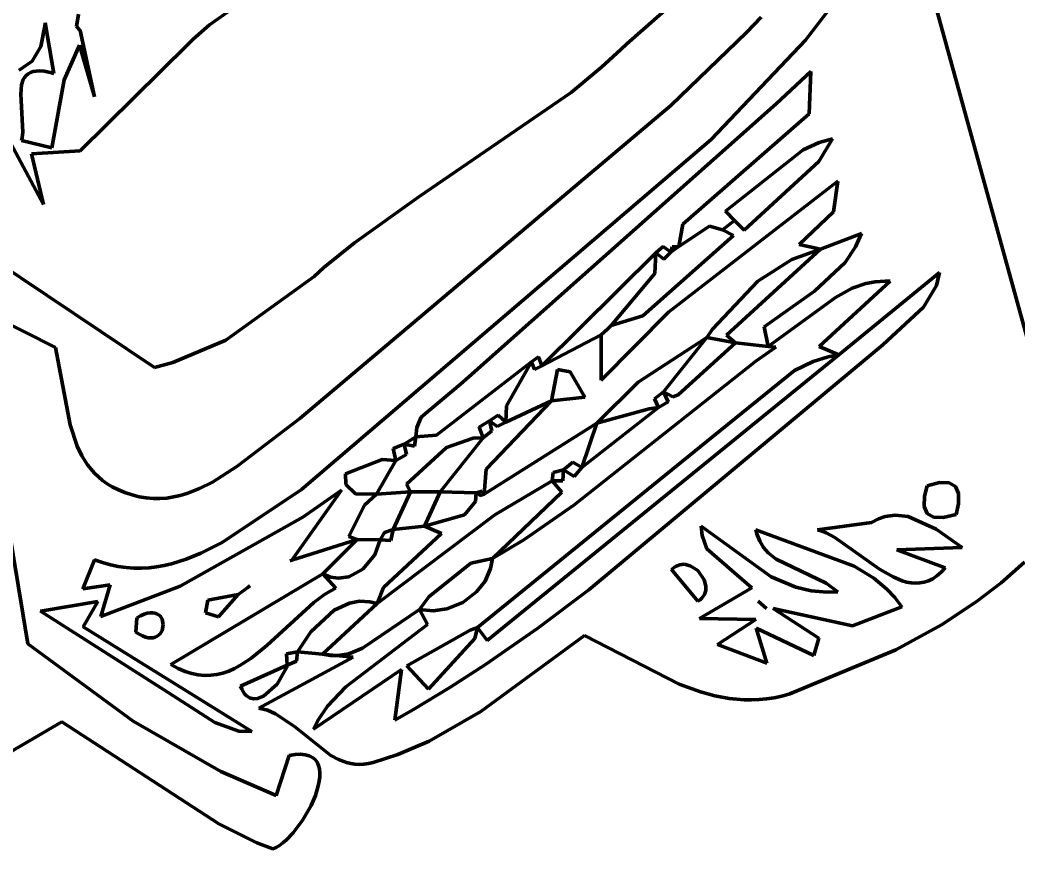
# Model space of a CAD drawing. Header units: millimetres. Extents: x 0 to 11.1, y 0 to 17.3.
# Drawn here: x 3.006 to 3.809, y 3.324 to 3.992 of the extents above; entities that cross this region are included whole.
import ezdxf

# ---------------------------------------------------------------- set-up
doc = ezdxf.new("R2010")
doc.units = ezdxf.units.MM
doc.layers.add('color#010101ff', color=7, linetype='CONTINUOUS', lineweight=100)
doc.layers.add('color#ffffffff', color=7, linetype='CONTINUOUS', lineweight=100)

msp = doc.modelspace()

# ---------------------------------------------------------------- linework, layer by layer
at = {"layer": 'color#010101ff'}
for p, q in [((3.69364, 4.18006), (3.99335, 3.09121)), ((3.4942, 3.97253), (3.5738, 4.04284)), ((3.17764, 4.00123), (3.15858, 3.98791)), ((3.63773, 3.97555), (3.66012, 4.00437)), ((3.02623, 3.98687), (3.02639, 3.98958)), ((3.02639, 3.98958), (3.03346, 3.94878)), ((3.05172, 3.98662), (3.05325, 3.99636)), ((3.60224, 3.99397), (3.59038, 3.98181)), ((3.023, 3.97048), (3.02623, 3.98687)), ((3.05447, 3.98334), (3.05172, 3.98662)), ((3.06598, 3.93001), (3.05447, 3.98334)), ((3.15858, 3.98791), (3.14539, 3.97634)), ((3.59038, 3.98181), (3.52943, 3.92285)), ((3.14539, 3.97634), (3.14123, 3.97216)), ((3.48939, 3.96813), (3.4942, 3.97253)), ((3.56183, 3.89573), (3.63773, 3.97555)), ((3.0161, 3.95869), (3.023, 3.97048)), ((3.04173, 3.94348), (3.05395, 3.97153)), ((3.05395, 3.97153), (3.06598, 3.93001)), ((3.14123, 3.97216), (3.05468, 3.88639)), ((3.47374, 3.95374), (3.48939, 3.96813)), ((3.00553, 3.95151), (3.0161, 3.95869)), ((3.01268, 3.94843), (3.01112, 3.94712)), ((3.01454, 3.94947), (3.01268, 3.94843)), ((3.01673, 3.95021), (3.01454, 3.94947)), ((3.01927, 3.95064), (3.01673, 3.95021)), ((3.02219, 3.95073), (3.01927, 3.95064)), ((3.02552, 3.95047), (3.02219, 3.95073)), ((3.02926, 3.94982), (3.02552, 3.95047)), ((3.03346, 3.94878), (3.02926, 3.94982)), ((3.44927, 3.93346), (3.47374, 3.95374)), ((3.64203, 3.9502), (3.61409, 3.92427)), ((3.64074, 3.91631), (3.64203, 3.9502)), ((3.00883, 3.94378), (3.00749, 3.9396)), ((3.00985, 3.94556), (3.00883, 3.94378)), ((3.01112, 3.94712), (3.00985, 3.94556)), ((3.03177, 3.8888), (3.04173, 3.94348)), ((3.00749, 3.9396), (3.00682, 3.93216)), ((3.32701, 3.8495), (3.44927, 3.93346)), ((3.00682, 3.93216), (3.00851, 3.90156)), ((3.61409, 3.92427), (3.36712, 3.70472)), ((3.52943, 3.92285), (3.23126, 3.67117)), ((3.53921, 3.82745), (3.64074, 3.91631)), ((3.02502, 3.84326), (2.98827, 3.91153)), ((3.00851, 3.90156), (3.00788, 3.89693)), ((3.00788, 3.89693), (3.00729, 3.89486)), ((3.00729, 3.89486), (3.03177, 3.8888)), ((3.23262, 3.61402), (3.56183, 3.89573)), ((3.64883, 3.8933), (3.63585, 3.8873)), ((3.64857, 3.87779), (3.65942, 3.89624)), ((3.65942, 3.89624), (3.64883, 3.8933)), ((3.05468, 3.88639), (3.01557, 3.88397)), ((3.63585, 3.8873), (3.57344, 3.83793)), ((3.01557, 3.88397), (3.02502, 3.84326)), ((3.58854, 3.8228), (3.64857, 3.87779)), ((3.66384, 3.86219), (3.52775, 3.75663)), ((3.66019, 3.83737), (3.66384, 3.86219)), ((2.8965, 3.85862), (3.11422, 3.71207)), ((3.27527, 3.81259), (3.32701, 3.8495)), ((3.57344, 3.83793), (3.58078, 3.83053)), ((3.63271, 3.81125), (3.66019, 3.83737)), ((3.57095, 3.82296), (3.58078, 3.83053)), ((3.58078, 3.83053), (3.57095, 3.82296)), ((3.58078, 3.83053), (3.58854, 3.8228)), ((3.53589, 3.80948), (3.53921, 3.82745)), ((3.56058, 3.82587), (3.53589, 3.80948)), ((3.57095, 3.82296), (3.56058, 3.82587)), ((3.57989, 3.81846), (3.57095, 3.82296)), ((3.68279, 3.81996), (3.64994, 3.80746)), ((3.67808, 3.8093), (3.68279, 3.81996)), ((3.2506, 3.79251), (3.27527, 3.81259)), ((3.50704, 3.75387), (3.57989, 3.81846)), ((3.42588, 3.71362), (3.51739, 3.80445)), ((3.51739, 3.80445), (3.51651, 3.7878)), ((3.51739, 3.80445), (3.52331, 3.80957)), ((3.52395, 3.79931), (3.51739, 3.80445)), ((3.52331, 3.80957), (3.52958, 3.80509)), ((3.52958, 3.80509), (3.52395, 3.79931)), ((3.53589, 3.80948), (3.52958, 3.80509)), ((3.52958, 3.80509), (3.53067, 3.8092)), ((3.53067, 3.8092), (3.53589, 3.80948)), ((3.64994, 3.80746), (3.57439, 3.7381)), ((3.62692, 3.79905), (3.64994, 3.80746)), ((3.64994, 3.80746), (3.63271, 3.81125)), ((3.66975, 3.79675), (3.67808, 3.8093)), ((3.59942, 3.78171), (3.62692, 3.79905)), ((3.64497, 3.77357), (3.66975, 3.79675)), ((3.24263, 3.78548), (3.2506, 3.79251)), ((3.51651, 3.7878), (3.48144, 3.74603)), ((3.74559, 3.78853), (3.66451, 3.72243)), ((3.74317, 3.77819), (3.74559, 3.78853)), ((3.17183, 3.7343), (3.24263, 3.78548)), ((3.56312, 3.74307), (3.59942, 3.78171)), ((3.64868, 3.72905), (3.70593, 3.78155)), ((3.69382, 3.7812), (3.68621, 3.77972)), ((3.70179, 3.7817), (3.69382, 3.7812)), ((3.70593, 3.78155), (3.70179, 3.7817)), ((3.60448, 3.74479), (3.64497, 3.77357)), ((3.6754, 3.77595), (3.66187, 3.76861)), ((3.68621, 3.77972), (3.6754, 3.77595)), ((3.73267, 3.76075), (3.74317, 3.77819)), ((3.66187, 3.76861), (3.60772, 3.72916)), ((3.03469, 3.72827), (2.96623, 3.76276)), ((3.52775, 3.75663), (3.47338, 3.70201)), ((3.70003, 3.7305), (3.73267, 3.76075)), ((3.48144, 3.74603), (3.50704, 3.75387)), ((2.97046, 3.74415), (3.01238, 3.49)), ((3.47355, 3.73859), (3.47889, 3.74335)), ((3.47889, 3.74335), (3.47355, 3.73859)), ((3.47889, 3.74335), (3.48144, 3.74603)), ((3.4802, 3.74471), (3.47889, 3.74335)), ((3.48144, 3.74603), (3.4802, 3.74471)), ((3.55851, 3.73639), (3.56312, 3.74307)), ((3.60772, 3.72916), (3.60448, 3.74479)), ((3.12922, 3.71626), (3.17183, 3.7343)), ((3.47355, 3.73859), (3.42588, 3.71362)), ((3.47338, 3.70201), (3.47355, 3.73859)), ((3.50315, 3.70051), (3.55851, 3.73639)), ((3.55851, 3.73639), (3.5235, 3.69253)), ((3.5354, 3.69033), (3.58161, 3.73207)), ((3.58161, 3.73207), (3.55851, 3.73639)), ((3.57439, 3.7381), (3.58161, 3.73207)), ((3.58161, 3.73207), (3.60772, 3.72916)), ((3.04651, 3.66604), (3.03469, 3.72827)), ((3.46366, 3.53322), (3.70003, 3.7305)), ((3.61391, 3.72843), (3.59771, 3.71738)), ((3.60772, 3.72916), (3.61391, 3.72843)), ((3.66451, 3.72243), (3.64868, 3.72905)), ((3.11422, 3.71207), (3.12922, 3.71626)), ((3.34098, 3.65787), (3.4176, 3.71684)), ((3.66451, 3.72243), (3.38185, 3.49267)), ((3.4176, 3.71684), (3.39727, 3.68128)), ((3.4176, 3.71684), (3.42322, 3.72082)), ((3.41983, 3.71052), (3.4176, 3.71684)), ((3.42322, 3.72082), (3.42588, 3.71362)), ((3.59771, 3.71738), (3.45146, 3.60153)), ((3.62885, 3.70976), (3.64382, 3.71713)), ((3.64382, 3.71713), (3.65593, 3.72091)), ((3.65593, 3.72091), (3.66451, 3.72243)), ((3.42588, 3.71362), (3.41983, 3.71052)), ((3.43357, 3.68532), (3.43833, 3.71072)), ((3.43833, 3.71072), (3.4485, 3.70871)), ((3.4485, 3.70871), (3.46041, 3.68847)), ((3.56289, 3.65651), (3.62885, 3.70976)), ((3.36712, 3.70472), (3.36037, 3.69879)), ((3.47, 3.66741), (3.50315, 3.70051)), ((3.36037, 3.69879), (3.32885, 3.67218)), ((3.5235, 3.69253), (3.51648, 3.687)), ((3.52746, 3.68461), (3.5235, 3.69253)), ((3.5235, 3.69253), (3.53105, 3.68862)), ((3.43357, 3.68532), (3.38111, 3.6305)), ((3.39691, 3.66826), (3.43357, 3.68532)), ((3.46041, 3.68847), (3.43357, 3.68532)), ((3.51648, 3.687), (3.51971, 3.67992)), ((3.51971, 3.67992), (3.52746, 3.68461)), ((3.53105, 3.68862), (3.5354, 3.69033)), ((3.39727, 3.68128), (3.39691, 3.66826)), ((3.45797, 3.63182), (3.51971, 3.67992)), ((3.51198, 3.67883), (3.47, 3.66741)), ((3.51971, 3.67992), (3.51198, 3.67883)), ((3.23126, 3.67117), (3.18066, 3.63243)), ((3.32885, 3.67218), (3.3254, 3.66385)), ((3.38357, 3.66924), (3.37534, 3.6641)), ((3.3794, 3.61037), (3.47, 3.66741)), ((3.39074, 3.67379), (3.38357, 3.66924)), ((3.38565, 3.66129), (3.38357, 3.66924)), ((3.38357, 3.66924), (3.38992, 3.66478)), ((3.38992, 3.66478), (3.39691, 3.66826)), ((3.39691, 3.66826), (3.39074, 3.67379)), ((3.47, 3.66741), (3.45797, 3.63182)), ((3.05211, 3.64902), (3.04651, 3.66604)), ((3.3254, 3.66385), (3.32453, 3.65646)), ((3.37534, 3.6641), (3.37858, 3.65571)), ((3.37858, 3.65571), (3.38565, 3.66129)), ((3.32453, 3.65646), (3.31511, 3.65057)), ((3.32328, 3.64904), (3.32453, 3.65646)), ((3.32453, 3.65646), (3.34098, 3.65787)), ((3.34402, 3.61215), (3.37858, 3.65571)), ((3.37058, 3.65536), (3.34906, 3.64792)), ((3.37858, 3.65571), (3.37058, 3.65536)), ((3.37393, 3.50299), (3.56289, 3.65651)), ((3.05589, 3.64115), (3.05211, 3.64902)), ((3.31511, 3.65057), (3.30633, 3.64699)), ((3.30633, 3.64699), (3.30848, 3.63739)), ((3.31687, 3.64231), (3.31511, 3.65057)), ((3.31511, 3.65057), (3.32328, 3.64904)), ((3.34906, 3.64792), (3.31706, 3.61835)), ((3.06049, 3.63385), (3.05589, 3.64115)), ((3.29733, 3.63831), (3.26804, 3.62677)), ((3.29288, 3.61025), (3.30848, 3.63739)), ((3.30848, 3.63739), (3.29733, 3.63831)), ((3.30848, 3.63739), (3.31687, 3.64231)), ((3.45061, 3.63613), (3.44332, 3.62998)), ((3.45797, 3.63182), (3.45061, 3.63613)), ((3.06603, 3.62721), (3.06049, 3.63385)), ((3.18066, 3.63243), (3.16085, 3.61986)), ((3.38111, 3.6305), (3.3794, 3.61037)), ((3.43499, 3.62784), (3.43398, 3.62097)), ((3.44332, 3.62998), (3.43499, 3.62784)), ((3.44269, 3.62102), (3.44332, 3.62998)), ((3.44332, 3.62998), (3.45167, 3.62458)), ((3.45167, 3.62458), (3.45797, 3.63182)), ((3.0692, 3.62417), (3.06603, 3.62721)), ((3.07264, 3.62134), (3.0692, 3.62417)), ((3.07638, 3.61872), (3.07264, 3.62134)), ((3.16085, 3.61986), (3.15064, 3.61477)), ((3.26804, 3.62677), (3.26824, 3.61807)), ((3.43398, 3.62097), (3.38811, 3.59381)), ((3.43398, 3.62097), (3.44269, 3.62102)), ((3.44176, 3.61195), (3.43398, 3.62097)), ((3.74564, 3.61958), (3.73555, 3.61712)), ((3.75321, 3.61935), (3.74564, 3.61958)), ((3.75825, 3.61643), (3.75321, 3.61935)), ((3.08043, 3.61633), (3.07638, 3.61872)), ((3.08481, 3.61419), (3.08043, 3.61633)), ((3.09061, 3.61165), (3.08481, 3.61419)), ((3.09635, 3.60968), (3.09061, 3.61165)), ((3.15064, 3.61477), (3.14022, 3.61076)), ((3.1687, 3.57155), (3.23262, 3.61402)), ((3.2249, 3.5571), (3.26473, 3.61353)), ((3.26473, 3.61353), (3.23363, 3.59187)), ((3.26824, 3.61807), (3.276, 3.61046)), ((3.32027, 3.61225), (3.29288, 3.61025)), ((3.30636, 3.58183), (3.32027, 3.61225)), ((3.31706, 3.61835), (3.32027, 3.61225)), ((3.32027, 3.61225), (3.34402, 3.61215)), ((3.34402, 3.61215), (3.33144, 3.58444)), ((3.3729, 3.61129), (3.34402, 3.61215)), ((3.37245, 3.60453), (3.3729, 3.61129)), ((3.37779, 3.61267), (3.3729, 3.61129)), ((3.3729, 3.61129), (3.37619, 3.60928)), ((3.3794, 3.61037), (3.37779, 3.61267)), ((3.38616, 3.55868), (3.44176, 3.61195)), ((3.73555, 3.61712), (3.73341, 3.60865)), ((3.76077, 3.61082), (3.75825, 3.61643)), ((3.10203, 3.60823), (3.09635, 3.60968)), ((3.10766, 3.60728), (3.10203, 3.60823)), ((3.11322, 3.60682), (3.10766, 3.60728)), ((3.11873, 3.60681), (3.11322, 3.60682)), ((3.12419, 3.60722), (3.11873, 3.60681)), ((3.12959, 3.60804), (3.12419, 3.60722)), ((3.13493, 3.60923), (3.12959, 3.60804)), ((3.14022, 3.61076), (3.13493, 3.60923)), ((3.276, 3.61046), (3.29288, 3.61025)), ((3.29288, 3.61025), (3.28318, 3.60149)), ((3.36357, 3.59371), (3.37245, 3.60453)), ((3.37619, 3.60928), (3.3794, 3.61037)), ((3.73341, 3.60865), (3.73315, 3.60043)), ((3.76075, 3.60251), (3.76077, 3.61082)), ((3.28318, 3.60149), (3.27072, 3.57629)), ((3.45146, 3.60153), (3.41136, 3.57366)), ((3.73315, 3.60043), (3.73557, 3.59485)), ((3.75892, 3.59393), (3.76075, 3.60251)), ((3.23363, 3.59187), (3.13486, 3.53618)), ((3.38811, 3.59381), (3.29332, 3.52249)), ((3.33144, 3.58444), (3.36357, 3.59371)), ((3.69077, 3.58758), (3.6475, 3.58169)), ((3.69635, 3.59046), (3.69077, 3.58758)), ((3.70184, 3.59235), (3.69635, 3.59046)), ((3.70991, 3.59352), (3.70184, 3.59235)), ((3.72037, 3.59244), (3.70991, 3.59352)), ((3.74275, 3.58219), (3.72037, 3.59244)), ((3.73557, 3.59485), (3.74067, 3.59191)), ((3.74067, 3.59191), (3.74846, 3.5916)), ((3.74846, 3.5916), (3.75892, 3.59393)), ((3.2957, 3.57366), (3.29918, 3.5796)), ((3.29918, 3.5796), (3.30636, 3.58183)), ((3.30636, 3.58183), (3.30436, 3.57301)), ((3.33144, 3.58444), (3.30636, 3.58183)), ((3.34511, 3.57855), (3.33144, 3.58444)), ((3.55398, 3.58449), (3.55456, 3.57701)), ((3.61005, 3.54375), (3.55398, 3.58449)), ((3.67695, 3.55234), (3.59794, 3.58162)), ((3.59794, 3.58162), (3.59875, 3.57836)), ((3.6475, 3.58169), (3.65089, 3.58059)), ((3.65089, 3.58059), (3.65431, 3.57917)), ((3.65431, 3.57917), (3.66126, 3.5755)), ((3.76376, 3.56738), (3.74275, 3.58219)), ((3.15158, 3.56282), (3.1687, 3.57155)), ((3.2774, 3.57375), (3.2249, 3.5571)), ((3.24976, 3.5462), (3.2774, 3.57375)), ((3.27072, 3.57629), (3.2774, 3.57375)), ((3.2774, 3.57375), (3.2957, 3.57366)), ((3.2957, 3.57366), (3.29158, 3.56161)), ((3.30436, 3.57301), (3.2957, 3.57366)), ((3.29837, 3.53517), (3.34511, 3.57855)), ((3.41136, 3.57366), (3.38616, 3.55868)), ((3.55456, 3.57701), (3.5584, 3.56634)), ((3.59875, 3.57836), (3.60101, 3.57252)), ((3.60101, 3.57252), (3.60403, 3.56752)), ((3.66126, 3.5755), (3.69733, 3.5501)), ((3.5584, 3.56634), (3.59474, 3.53495)), ((3.60403, 3.56752), (3.60772, 3.56323)), ((3.60772, 3.56323), (3.61427, 3.5579)), ((3.71128, 3.56566), (3.76376, 3.56738)), ((3.75001, 3.55102), (3.71128, 3.56566)), ((3.05679, 3.53417), (3.06612, 3.55759)), ((3.06612, 3.55759), (3.07252, 3.55525)), ((3.07252, 3.55525), (3.07887, 3.55342)), ((3.12808, 3.55432), (3.13993, 3.55805)), ((3.13993, 3.55805), (3.15158, 3.56282)), ((3.2249, 3.5571), (3.22335, 3.5566)), ((3.22335, 3.5566), (3.2249, 3.5571)), ((3.29158, 3.56161), (3.28174, 3.54999)), ((3.36877, 3.55467), (3.38616, 3.55868)), ((3.38616, 3.55868), (3.38461, 3.55044)), ((3.61427, 3.5579), (3.65444, 3.53861)), ((3.81386, 3.55567), (3.795, 3.53898)), ((3.07887, 3.55342), (3.08518, 3.55208)), ((3.08518, 3.55208), (3.09144, 3.55119)), ((3.09144, 3.55119), (3.09766, 3.55075)), ((3.09766, 3.55075), (3.10384, 3.55072)), ((3.10384, 3.55072), (3.10997, 3.55108)), ((3.10997, 3.55108), (3.11605, 3.55182)), ((3.11605, 3.55182), (3.12209, 3.55291)), ((3.12209, 3.55291), (3.12808, 3.55432)), ((3.28174, 3.54999), (3.2705, 3.54391)), ((3.33498, 3.52774), (3.36877, 3.55467)), ((3.38461, 3.55044), (3.3801, 3.54041)), ((3.53329, 3.5522), (3.53009, 3.54968)), ((3.53009, 3.54968), (3.55126, 3.52418)), ((3.53665, 3.55357), (3.53329, 3.5522)), ((3.54009, 3.5539), (3.53665, 3.55357)), ((3.54514, 3.55275), (3.54009, 3.5539)), ((3.55116, 3.54878), (3.54514, 3.55275)), ((3.55637, 3.5413), (3.55116, 3.54878)), ((3.69268, 3.54263), (3.67695, 3.55234)), ((3.69733, 3.5501), (3.70826, 3.54372)), ((3.74341, 3.54459), (3.74673, 3.54748)), ((3.74673, 3.54748), (3.75001, 3.55102)), ((3.1276, 3.47323), (3.24976, 3.5462)), ((3.25597, 3.54355), (3.24976, 3.5462)), ((3.24976, 3.5462), (3.26017, 3.53465)), ((3.26226, 3.54267), (3.25597, 3.54355)), ((3.2705, 3.54391), (3.26226, 3.54267)), ((3.3801, 3.54041), (3.37328, 3.53175)), ((3.55764, 3.53622), (3.55637, 3.5413)), ((3.62988, 3.53561), (3.61005, 3.54375)), ((3.70327, 3.53385), (3.69268, 3.54263)), ((3.70826, 3.54372), (3.71549, 3.54069)), ((3.71549, 3.54069), (3.71907, 3.53965)), ((3.71907, 3.53965), (3.72264, 3.53897)), ((3.7297, 3.53885), (3.73318, 3.53949)), ((3.73318, 3.53949), (3.73663, 3.54063)), ((3.73663, 3.54063), (3.74004, 3.54232)), ((3.74004, 3.54232), (3.74341, 3.54459)), ((3.07881, 3.5374), (3.05679, 3.53417)), ((3.07116, 3.51178), (3.07881, 3.5374)), ((3.13486, 3.53618), (3.07116, 3.51178)), ((3.18175, 3.52948), (3.18927, 3.53521)), ((3.18712, 3.53357), (3.18175, 3.52948)), ((3.19105, 3.53657), (3.18712, 3.53357)), ((3.18927, 3.53521), (3.19105, 3.53657)), ((3.25561, 3.53226), (3.25113, 3.52953)), ((3.26017, 3.53465), (3.25561, 3.53226)), ((3.29332, 3.52249), (3.29837, 3.53517)), ((3.37328, 3.53175), (3.36226, 3.52328)), ((3.42259, 3.50256), (3.46366, 3.53322)), ((3.59474, 3.53495), (3.55248, 3.5102)), ((3.55647, 3.52964), (3.55751, 3.53285)), ((3.55751, 3.53285), (3.55764, 3.53622)), ((3.64229, 3.53264), (3.62988, 3.53561)), ((3.65507, 3.5314), (3.64229, 3.53264)), ((3.65444, 3.53861), (3.6638, 3.53167)), ((3.6638, 3.53167), (3.65507, 3.5314)), ((3.70962, 3.52716), (3.70327, 3.53385)), ((3.72264, 3.53897), (3.72618, 3.53869)), ((3.72618, 3.53869), (3.7297, 3.53885)), ((3.795, 3.53898), (3.7751, 3.52368)), ((3.02274, 3.51615), (3.06878, 3.52406)), ((3.06878, 3.52406), (3.05693, 3.50349)), ((3.15534, 3.51491), (3.15718, 3.5251)), ((3.15718, 3.5251), (3.18175, 3.52948)), ((3.18175, 3.52948), (3.16578, 3.5115)), ((3.24237, 3.52323), (3.20459, 3.48868)), ((3.25113, 3.52953), (3.24237, 3.52323)), ((3.27124, 3.52265), (3.27925, 3.52411)), ((3.27925, 3.52411), (3.28759, 3.5238)), ((3.28759, 3.5238), (3.29332, 3.52249)), ((3.32736, 3.51755), (3.33498, 3.52774)), ((3.36226, 3.52328), (3.34938, 3.51799)), ((3.55126, 3.52418), (3.55299, 3.52538)), ((3.55299, 3.52538), (3.55442, 3.52671)), ((3.55442, 3.52671), (3.55647, 3.52964)), ((3.59966, 3.52421), (3.60646, 3.51829)), ((3.60221, 3.52199), (3.59966, 3.52421)), ((3.71533, 3.51972), (3.70962, 3.52716)), ((3.7751, 3.52368), (3.74717, 3.50528)), ((3.12534, 3.45069), (3.02274, 3.51615)), ((3.23995, 3.4996), (3.25879, 3.51695)), ((3.29332, 3.52249), (3.24942, 3.48165)), ((3.25879, 3.51695), (3.27124, 3.52265)), ((3.28166, 3.48634), (3.32736, 3.51755)), ((3.32736, 3.51755), (3.33387, 3.50537)), ((3.3384, 3.51642), (3.32736, 3.51755)), ((3.34938, 3.51799), (3.3384, 3.51642)), ((3.60646, 3.51829), (3.60221, 3.52199)), ((3.64849, 3.49451), (3.61191, 3.51834)), ((3.61191, 3.51834), (3.6755, 3.50426)), ((3.6755, 3.50426), (3.71533, 3.51972)), ((3.09936, 3.49942), (3.1002, 3.51087)), ((3.1002, 3.51087), (3.10318, 3.5125)), ((3.10318, 3.5125), (3.10593, 3.51369)), ((3.10593, 3.51369), (3.10844, 3.51447)), ((3.10844, 3.51447), (3.11073, 3.51487)), ((3.11073, 3.51487), (3.11279, 3.51492)), ((3.11279, 3.51492), (3.11462, 3.51465)), ((3.11462, 3.51465), (3.11622, 3.51411)), ((3.11622, 3.51411), (3.11878, 3.51233)), ((3.11878, 3.51233), (3.12046, 3.50983)), ((3.12046, 3.50983), (3.12139, 3.50533)), ((3.16578, 3.5115), (3.15534, 3.51491)), ((3.55248, 3.5102), (3.59794, 3.50936)), ((3.59794, 3.50936), (3.567, 3.4893)), ((3.05693, 3.50349), (3.19248, 3.41943)), ((3.10213, 3.49763), (3.09936, 3.49942)), ((3.12047, 3.50073), (3.11885, 3.49805)), ((3.12139, 3.50533), (3.12047, 3.50073)), ((3.22927, 3.48335), (3.23995, 3.4996)), ((3.33387, 3.50537), (3.26807, 3.45522)), ((3.31719, 3.4723), (3.36828, 3.50079)), ((3.36828, 3.50079), (3.37393, 3.50299)), ((3.37393, 3.50299), (3.37189, 3.49418)), ((3.38185, 3.49267), (3.37393, 3.50299)), ((3.38054, 3.47333), (3.42259, 3.50256)), ((3.60674, 3.47439), (3.5981, 3.50262)), ((3.5981, 3.50262), (3.64444, 3.48064)), ((3.74717, 3.50528), (3.71042, 3.48511)), ((3.10472, 3.49629), (3.10213, 3.49763)), ((3.10713, 3.49538), (3.10472, 3.49629)), ((3.10936, 3.49485), (3.10713, 3.49538)), ((3.11141, 3.49469), (3.10936, 3.49485)), ((3.11328, 3.49485), (3.11141, 3.49469)), ((3.11495, 3.49529), (3.11328, 3.49485)), ((3.11644, 3.496), (3.11495, 3.49529)), ((3.11885, 3.49805), (3.11644, 3.496)), ((3.37189, 3.49418), (3.33464, 3.45356)), ((3.45997, 3.4965), (3.37665, 3.43557)), ((3.53615, 3.45756), (3.45997, 3.4965)), ((3.64444, 3.48064), (3.64849, 3.49451)), ((3.01238, 3.49), (3.09732, 3.4277)), ((3.20459, 3.48868), (3.19183, 3.47822)), ((3.22047, 3.48187), (3.22927, 3.48335)), ((3.22927, 3.48335), (3.2285, 3.47587)), ((3.24942, 3.48165), (3.22927, 3.48335)), ((3.27069, 3.48195), (3.28166, 3.48634)), ((3.567, 3.4893), (3.60674, 3.47439)), ((3.71042, 3.48511), (3.6251, 3.44957)), ((3.19183, 3.47822), (3.18305, 3.47247)), ((3.19832, 3.43825), (3.27405, 3.47927)), ((3.22114, 3.47281), (3.22047, 3.48187)), ((3.2285, 3.47587), (3.22114, 3.47281)), ((3.27405, 3.47927), (3.24942, 3.48165)), ((3.24942, 3.48165), (3.25583, 3.48057)), ((3.25583, 3.48057), (3.26195, 3.48048)), ((3.26195, 3.48048), (3.27069, 3.48195)), ((3.13332, 3.4701), (3.1276, 3.47323)), ((3.13889, 3.46771), (3.13332, 3.4701)), ((3.14429, 3.466), (3.13889, 3.46771)), ((3.17399, 3.46805), (3.16932, 3.46644)), ((3.17856, 3.47007), (3.17399, 3.46805)), ((3.18305, 3.47247), (3.17856, 3.47007)), ((3.18343, 3.45597), (3.22114, 3.47281)), ((3.22072, 3.47124), (3.21287, 3.45741)), ((3.22114, 3.47281), (3.22072, 3.47124)), ((3.24223, 3.42123), (3.31307, 3.4692)), ((3.31307, 3.4692), (3.30769, 3.42861)), ((3.33464, 3.45356), (3.31719, 3.4723)), ((3.35184, 3.45479), (3.38054, 3.47333)), ((3.14956, 3.46495), (3.14429, 3.466)), ((3.15468, 3.4645), (3.14956, 3.46495)), ((3.15968, 3.46463), (3.15468, 3.4645)), ((3.16455, 3.46529), (3.15968, 3.46463)), ((3.16932, 3.46644), (3.16455, 3.46529)), ((3.18444, 3.45356), (3.18343, 3.45597)), ((3.18555, 3.45151), (3.18444, 3.45356)), ((3.18676, 3.4498), (3.18555, 3.45151)), ((3.21287, 3.45741), (3.20204, 3.44791)), ((3.26807, 3.45522), (3.25343, 3.43965)), ((3.32257, 3.4371), (3.35184, 3.45479)), ((3.55323, 3.45134), (3.53615, 3.45756)), ((3.56479, 3.44818), (3.55323, 3.45134)), ((3.16289, 3.42658), (3.12534, 3.45069)), ((3.18805, 3.44841), (3.18676, 3.4498)), ((3.19086, 3.44654), (3.18805, 3.44841)), ((3.19391, 3.44579), (3.19086, 3.44654)), ((3.19711, 3.44601), (3.19391, 3.44579)), ((3.20204, 3.44791), (3.19711, 3.44601)), ((3.57651, 3.44597), (3.56479, 3.44818)), ((3.58839, 3.44486), (3.57651, 3.44597)), ((3.5944, 3.44477), (3.58839, 3.44486)), ((3.60045, 3.445), (3.5944, 3.44477)), ((3.60654, 3.44557), (3.60045, 3.445)), ((3.61268, 3.44652), (3.60654, 3.44557)), ((3.61886, 3.44784), (3.61268, 3.44652)), ((3.6251, 3.44957), (3.61886, 3.44784)), ((3.2052, 3.43646), (3.19832, 3.43825)), ((3.21173, 3.43365), (3.2052, 3.43646)), ((3.25343, 3.43965), (3.24622, 3.42901)), ((3.30769, 3.42861), (3.32257, 3.4371)), ((3.37665, 3.43557), (3.33509, 3.41163)), ((3.03971, 3.42711), (2.98982, 3.39781)), ((3.16617, 3.34502), (3.03971, 3.42711)), ((3.09732, 3.4277), (3.16762, 3.38732)), ((3.22697, 3.42341), (3.21173, 3.43365)), ((3.24622, 3.42901), (3.24223, 3.42123)), ((3.18205, 3.41964), (3.16289, 3.42658)), ((3.19248, 3.41943), (3.18205, 3.41964)), ((3.25617, 3.40016), (3.22697, 3.42341)), ((3.33509, 3.41163), (3.30994, 3.40084)), ((3.21204, 3.36804), (3.22268, 3.40016)), ((3.22268, 3.40016), (3.22758, 3.40092)), ((3.22758, 3.40092), (3.23187, 3.40109)), ((3.23187, 3.40109), (3.23557, 3.40073)), ((3.23557, 3.40073), (3.23872, 3.39986)), ((3.23872, 3.39986), (3.24134, 3.39853)), ((3.24134, 3.39853), (3.24344, 3.39677)), ((3.24344, 3.39677), (3.24506, 3.39461)), ((3.24506, 3.39461), (3.24623, 3.39211)), ((3.26234, 3.39681), (3.25617, 3.40016)), ((3.26877, 3.39436), (3.26234, 3.39681)), ((3.30994, 3.40084), (3.29023, 3.39453)), ((3.16762, 3.38732), (3.21204, 3.36804)), ((3.24623, 3.39211), (3.24696, 3.38929)), ((3.24696, 3.38929), (3.24729, 3.38619)), ((3.2721, 3.39355), (3.26877, 3.39436)), ((3.27551, 3.39303), (3.2721, 3.39355)), ((3.27903, 3.39285), (3.27551, 3.39303)), ((3.28265, 3.39302), (3.27903, 3.39285)), ((3.28638, 3.39357), (3.28265, 3.39302)), ((3.29023, 3.39453), (3.28638, 3.39357)), ((3.24681, 3.37931), (3.24607, 3.37561)), ((3.24723, 3.38285), (3.24681, 3.37931)), ((3.24729, 3.38619), (3.24723, 3.38285)), ((3.24607, 3.37561), (3.24368, 3.36786)), ((3.24368, 3.36786), (3.24026, 3.35992)), ((3.24026, 3.35992), (3.23366, 3.34828)), ((3.23366, 3.34828), (3.22587, 3.33789)), ((3.19676, 3.32996), (3.16617, 3.34502)), ((3.22036, 3.33216), (3.21759, 3.32977)), ((3.22587, 3.33789), (3.22036, 3.33216)), ((3.20949, 3.32494), (3.19676, 3.32996)), ((3.21213, 3.32612), (3.20949, 3.32494)), ((3.21484, 3.32774), (3.21213, 3.32612)), ((3.21759, 3.32977), (3.21484, 3.32774))]:
    msp.add_line(p, q, dxfattribs=at)
at = {"layer": 'color#ffffffff'}
for p, q in [((3.99335, 3.09121), (3.69364, 4.18006)), ((3.5738, 4.04284), (3.4942, 3.97253)), ((3.15858, 3.98791), (3.17764, 4.00123)), ((3.66012, 4.00437), (3.63773, 3.97555)), ((3.02639, 3.98958), (3.02623, 3.98687)), ((3.03346, 3.94878), (3.02639, 3.98958)), ((3.05325, 3.99636), (3.05172, 3.98662)), ((3.59038, 3.98181), (3.60224, 3.99397)), ((3.02623, 3.98687), (3.023, 3.97048)), ((3.05172, 3.98662), (3.05447, 3.98334)), ((3.05447, 3.98334), (3.06598, 3.93001)), ((3.14539, 3.97634), (3.15858, 3.98791)), ((3.52943, 3.92285), (3.59038, 3.98181)), ((3.14123, 3.97216), (3.14539, 3.97634)), ((3.4942, 3.97253), (3.48939, 3.96813)), ((3.63773, 3.97555), (3.56183, 3.89573)), ((3.023, 3.97048), (3.0161, 3.95869)), ((3.05395, 3.97153), (3.04173, 3.94348)), ((3.06598, 3.93001), (3.05395, 3.97153)), ((3.05468, 3.88639), (3.14123, 3.97216)), ((3.48939, 3.96813), (3.47374, 3.95374)), ((3.0161, 3.95869), (3.00553, 3.95151)), ((3.01112, 3.94712), (3.01268, 3.94843)), ((3.01268, 3.94843), (3.01454, 3.94947)), ((3.01454, 3.94947), (3.01673, 3.95021)), ((3.01673, 3.95021), (3.01927, 3.95064)), ((3.01927, 3.95064), (3.02219, 3.95073)), ((3.02219, 3.95073), (3.02552, 3.95047)), ((3.02552, 3.95047), (3.02926, 3.94982)), ((3.02926, 3.94982), (3.03346, 3.94878)), ((3.47374, 3.95374), (3.44927, 3.93346)), ((3.61409, 3.92427), (3.64203, 3.9502)), ((3.64203, 3.9502), (3.64074, 3.91631)), ((3.00749, 3.9396), (3.00883, 3.94378)), ((3.00883, 3.94378), (3.00985, 3.94556)), ((3.00985, 3.94556), (3.01112, 3.94712)), ((3.04173, 3.94348), (3.03177, 3.8888)), ((3.00682, 3.93216), (3.00749, 3.9396)), ((3.44927, 3.93346), (3.32701, 3.8495)), ((3.00851, 3.90156), (3.00682, 3.93216)), ((3.36712, 3.70472), (3.61409, 3.92427)), ((3.23126, 3.67117), (3.52943, 3.92285)), ((3.64074, 3.91631), (3.53921, 3.82745)), ((2.98827, 3.91153), (3.02502, 3.84326)), ((3.00788, 3.89693), (3.00851, 3.90156)), ((3.00729, 3.89486), (3.00788, 3.89693)), ((3.03177, 3.8888), (3.00729, 3.89486)), ((3.56183, 3.89573), (3.23262, 3.61402)), ((3.63585, 3.8873), (3.64883, 3.8933)), ((3.65942, 3.89624), (3.64857, 3.87779)), ((3.64883, 3.8933), (3.65942, 3.89624)), ((3.01557, 3.88397), (3.05468, 3.88639)), ((3.57344, 3.83793), (3.63585, 3.8873)), ((3.02502, 3.84326), (3.01557, 3.88397)), ((3.64857, 3.87779), (3.58854, 3.8228)), ((3.52775, 3.75663), (3.66384, 3.86219)), ((3.66384, 3.86219), (3.66019, 3.83737)), ((3.11422, 3.71207), (2.8965, 3.85862)), ((3.32701, 3.8495), (3.27527, 3.81259)), ((3.58078, 3.83053), (3.57344, 3.83793)), ((3.66019, 3.83737), (3.63271, 3.81125)), ((3.57095, 3.82296), (3.58078, 3.83053)), ((3.58078, 3.83053), (3.57095, 3.82296)), ((3.58854, 3.8228), (3.58078, 3.83053)), ((3.53921, 3.82745), (3.53589, 3.80948)), ((3.53589, 3.80948), (3.56058, 3.82587)), ((3.56058, 3.82587), (3.57095, 3.82296)), ((3.57095, 3.82296), (3.57989, 3.81846)), ((3.64994, 3.80746), (3.68279, 3.81996)), ((3.68279, 3.81996), (3.67808, 3.8093)), ((3.27527, 3.81259), (3.2506, 3.79251)), ((3.57989, 3.81846), (3.50704, 3.75387)), ((3.51739, 3.80445), (3.42588, 3.71362)), ((3.51651, 3.7878), (3.51739, 3.80445)), ((3.52331, 3.80957), (3.51739, 3.80445)), ((3.51739, 3.80445), (3.52395, 3.79931)), ((3.52958, 3.80509), (3.52331, 3.80957)), ((3.52395, 3.79931), (3.52958, 3.80509)), ((3.52958, 3.80509), (3.53589, 3.80948)), ((3.53067, 3.8092), (3.52958, 3.80509)), ((3.53589, 3.80948), (3.53067, 3.8092)), ((3.57439, 3.7381), (3.64994, 3.80746)), ((3.64994, 3.80746), (3.62692, 3.79905)), ((3.63271, 3.81125), (3.64994, 3.80746)), ((3.67808, 3.8093), (3.66975, 3.79675)), ((3.62692, 3.79905), (3.59942, 3.78171)), ((3.66975, 3.79675), (3.64497, 3.77357)), ((3.2506, 3.79251), (3.24263, 3.78548)), ((3.48144, 3.74603), (3.51651, 3.7878)), ((3.66451, 3.72243), (3.74559, 3.78853)), ((3.74559, 3.78853), (3.74317, 3.77819)), ((3.24263, 3.78548), (3.17183, 3.7343)), ((3.59942, 3.78171), (3.56312, 3.74307)), ((3.70593, 3.78155), (3.64868, 3.72905)), ((3.68621, 3.77972), (3.69382, 3.7812)), ((3.69382, 3.7812), (3.70179, 3.7817)), ((3.70179, 3.7817), (3.70593, 3.78155)), ((3.64497, 3.77357), (3.60448, 3.74479)), ((3.66187, 3.76861), (3.6754, 3.77595)), ((3.6754, 3.77595), (3.68621, 3.77972)), ((3.74317, 3.77819), (3.73267, 3.76075)), ((3.60772, 3.72916), (3.66187, 3.76861)), ((2.96623, 3.76276), (3.03469, 3.72827)), ((3.47338, 3.70201), (3.52775, 3.75663)), ((3.73267, 3.76075), (3.70003, 3.7305)), ((3.50704, 3.75387), (3.48144, 3.74603)), ((3.01238, 3.49), (2.97046, 3.74415)), ((3.47355, 3.73859), (3.47889, 3.74335)), ((3.47889, 3.74335), (3.47355, 3.73859)), ((3.48144, 3.74603), (3.47889, 3.74335)), ((3.47889, 3.74335), (3.4802, 3.74471)), ((3.4802, 3.74471), (3.48144, 3.74603)), ((3.56312, 3.74307), (3.55851, 3.73639)), ((3.60448, 3.74479), (3.60772, 3.72916)), ((3.17183, 3.7343), (3.12922, 3.71626)), ((3.42588, 3.71362), (3.47355, 3.73859)), ((3.47355, 3.73859), (3.47338, 3.70201)), ((3.55851, 3.73639), (3.50315, 3.70051)), ((3.5235, 3.69253), (3.55851, 3.73639)), ((3.58161, 3.73207), (3.5354, 3.69033)), ((3.55851, 3.73639), (3.58161, 3.73207)), ((3.58161, 3.73207), (3.57439, 3.7381)), ((3.60772, 3.72916), (3.58161, 3.73207)), ((3.03469, 3.72827), (3.04651, 3.66604)), ((3.70003, 3.7305), (3.46366, 3.53322)), ((3.59771, 3.71738), (3.61391, 3.72843)), ((3.61391, 3.72843), (3.60772, 3.72916)), ((3.64868, 3.72905), (3.66451, 3.72243)), ((3.12922, 3.71626), (3.11422, 3.71207)), ((3.4176, 3.71684), (3.34098, 3.65787)), ((3.38185, 3.49267), (3.66451, 3.72243)), ((3.39727, 3.68128), (3.4176, 3.71684)), ((3.42322, 3.72082), (3.4176, 3.71684)), ((3.4176, 3.71684), (3.41983, 3.71052)), ((3.42588, 3.71362), (3.42322, 3.72082)), ((3.45146, 3.60153), (3.59771, 3.71738)), ((3.64382, 3.71713), (3.62885, 3.70976)), ((3.65593, 3.72091), (3.64382, 3.71713)), ((3.66451, 3.72243), (3.65593, 3.72091)), ((3.41983, 3.71052), (3.42588, 3.71362)), ((3.43833, 3.71072), (3.43357, 3.68532)), ((3.4485, 3.70871), (3.43833, 3.71072)), ((3.46041, 3.68847), (3.4485, 3.70871)), ((3.62885, 3.70976), (3.56289, 3.65651)), ((3.36037, 3.69879), (3.36712, 3.70472)), ((3.50315, 3.70051), (3.47, 3.66741)), ((3.32885, 3.67218), (3.36037, 3.69879)), ((3.51648, 3.687), (3.5235, 3.69253)), ((3.53105, 3.68862), (3.5235, 3.69253)), ((3.5235, 3.69253), (3.52746, 3.68461)), ((3.38111, 3.6305), (3.43357, 3.68532)), ((3.43357, 3.68532), (3.39691, 3.66826)), ((3.43357, 3.68532), (3.46041, 3.68847)), ((3.51971, 3.67992), (3.51648, 3.687)), ((3.52746, 3.68461), (3.51971, 3.67992)), ((3.5354, 3.69033), (3.53105, 3.68862)), ((3.39691, 3.66826), (3.39727, 3.68128)), ((3.51971, 3.67992), (3.45797, 3.63182)), ((3.47, 3.66741), (3.51198, 3.67883)), ((3.51198, 3.67883), (3.51971, 3.67992)), ((3.18066, 3.63243), (3.23126, 3.67117)), ((3.3254, 3.66385), (3.32885, 3.67218)), ((3.37534, 3.6641), (3.38357, 3.66924)), ((3.47, 3.66741), (3.3794, 3.61037)), ((3.38357, 3.66924), (3.39074, 3.67379)), ((3.38992, 3.66478), (3.38357, 3.66924)), ((3.38357, 3.66924), (3.38565, 3.66129)), ((3.39691, 3.66826), (3.38992, 3.66478)), ((3.39074, 3.67379), (3.39691, 3.66826)), ((3.45797, 3.63182), (3.47, 3.66741)), ((3.04651, 3.66604), (3.05211, 3.64902)), ((3.32453, 3.65646), (3.3254, 3.66385)), ((3.37858, 3.65571), (3.37534, 3.6641)), ((3.38565, 3.66129), (3.37858, 3.65571)), ((3.31511, 3.65057), (3.32453, 3.65646)), ((3.32453, 3.65646), (3.32328, 3.64904)), ((3.34098, 3.65787), (3.32453, 3.65646)), ((3.37858, 3.65571), (3.34402, 3.61215)), ((3.34906, 3.64792), (3.37058, 3.65536)), ((3.37058, 3.65536), (3.37858, 3.65571)), ((3.56289, 3.65651), (3.37393, 3.50299)), ((3.05211, 3.64902), (3.05589, 3.64115)), ((3.30633, 3.64699), (3.31511, 3.65057)), ((3.30848, 3.63739), (3.30633, 3.64699)), ((3.32328, 3.64904), (3.31511, 3.65057)), ((3.31511, 3.65057), (3.31687, 3.64231)), ((3.31706, 3.61835), (3.34906, 3.64792)), ((3.05589, 3.64115), (3.06049, 3.63385)), ((3.26804, 3.62677), (3.29733, 3.63831)), ((3.30848, 3.63739), (3.29288, 3.61025)), ((3.29733, 3.63831), (3.30848, 3.63739)), ((3.31687, 3.64231), (3.30848, 3.63739)), ((3.44332, 3.62998), (3.45061, 3.63613)), ((3.45061, 3.63613), (3.45797, 3.63182)), ((3.06049, 3.63385), (3.06603, 3.62721)), ((3.16085, 3.61986), (3.18066, 3.63243)), ((3.3794, 3.61037), (3.38111, 3.6305)), ((3.43398, 3.62097), (3.43499, 3.62784)), ((3.43499, 3.62784), (3.44332, 3.62998)), ((3.44332, 3.62998), (3.44269, 3.62102)), ((3.45167, 3.62458), (3.44332, 3.62998)), ((3.45797, 3.63182), (3.45167, 3.62458)), ((3.06603, 3.62721), (3.0692, 3.62417)), ((3.0692, 3.62417), (3.07264, 3.62134)), ((3.07264, 3.62134), (3.07638, 3.61872)), ((3.15064, 3.61477), (3.16085, 3.61986)), ((3.26824, 3.61807), (3.26804, 3.62677)), ((3.38811, 3.59381), (3.43398, 3.62097)), ((3.44269, 3.62102), (3.43398, 3.62097)), ((3.43398, 3.62097), (3.44176, 3.61195)), ((3.73555, 3.61712), (3.74564, 3.61958)), ((3.74564, 3.61958), (3.75321, 3.61935)), ((3.75321, 3.61935), (3.75825, 3.61643)), ((3.07638, 3.61872), (3.08043, 3.61633)), ((3.08043, 3.61633), (3.08481, 3.61419)), ((3.08481, 3.61419), (3.09061, 3.61165)), ((3.09061, 3.61165), (3.09635, 3.60968)), ((3.14022, 3.61076), (3.15064, 3.61477)), ((3.23262, 3.61402), (3.1687, 3.57155)), ((3.26473, 3.61353), (3.2249, 3.5571)), ((3.23363, 3.59187), (3.26473, 3.61353)), ((3.276, 3.61046), (3.26824, 3.61807)), ((3.29288, 3.61025), (3.32027, 3.61225)), ((3.32027, 3.61225), (3.30636, 3.58183)), ((3.32027, 3.61225), (3.31706, 3.61835)), ((3.34402, 3.61215), (3.32027, 3.61225)), ((3.33144, 3.58444), (3.34402, 3.61215)), ((3.34402, 3.61215), (3.3729, 3.61129)), ((3.3729, 3.61129), (3.37245, 3.60453)), ((3.3729, 3.61129), (3.37779, 3.61267)), ((3.37619, 3.60928), (3.3729, 3.61129)), ((3.37779, 3.61267), (3.3794, 3.61037)), ((3.44176, 3.61195), (3.38616, 3.55868)), ((3.73341, 3.60865), (3.73555, 3.61712)), ((3.75825, 3.61643), (3.76077, 3.61082)), ((3.09635, 3.60968), (3.10203, 3.60823)), ((3.10203, 3.60823), (3.10766, 3.60728)), ((3.10766, 3.60728), (3.11322, 3.60682)), ((3.11322, 3.60682), (3.11873, 3.60681)), ((3.11873, 3.60681), (3.12419, 3.60722)), ((3.12419, 3.60722), (3.12959, 3.60804)), ((3.12959, 3.60804), (3.13493, 3.60923)), ((3.13493, 3.60923), (3.14022, 3.61076)), ((3.29288, 3.61025), (3.276, 3.61046)), ((3.28318, 3.60149), (3.29288, 3.61025)), ((3.37245, 3.60453), (3.36357, 3.59371)), ((3.3794, 3.61037), (3.37619, 3.60928)), ((3.73315, 3.60043), (3.73341, 3.60865)), ((3.76077, 3.61082), (3.76075, 3.60251)), ((3.27072, 3.57629), (3.28318, 3.60149)), ((3.41136, 3.57366), (3.45146, 3.60153)), ((3.73557, 3.59485), (3.73315, 3.60043)), ((3.76075, 3.60251), (3.75892, 3.59393)), ((3.13486, 3.53618), (3.23363, 3.59187)), ((3.29332, 3.52249), (3.38811, 3.59381)), ((3.36357, 3.59371), (3.33144, 3.58444)), ((3.6475, 3.58169), (3.69077, 3.58758)), ((3.69077, 3.58758), (3.69635, 3.59046)), ((3.69635, 3.59046), (3.70184, 3.59235)), ((3.70184, 3.59235), (3.70991, 3.59352)), ((3.70991, 3.59352), (3.72037, 3.59244)), ((3.72037, 3.59244), (3.74275, 3.58219)), ((3.74067, 3.59191), (3.73557, 3.59485)), ((3.74846, 3.5916), (3.74067, 3.59191)), ((3.75892, 3.59393), (3.74846, 3.5916)), ((3.29918, 3.5796), (3.2957, 3.57366)), ((3.30636, 3.58183), (3.29918, 3.5796)), ((3.30436, 3.57301), (3.30636, 3.58183)), ((3.30636, 3.58183), (3.33144, 3.58444)), ((3.33144, 3.58444), (3.34511, 3.57855)), ((3.55398, 3.58449), (3.61005, 3.54375)), ((3.55456, 3.57701), (3.55398, 3.58449)), ((3.59875, 3.57836), (3.59794, 3.58162)), ((3.59794, 3.58162), (3.67695, 3.55234)), ((3.65089, 3.58059), (3.6475, 3.58169)), ((3.65431, 3.57917), (3.65089, 3.58059)), ((3.66126, 3.5755), (3.65431, 3.57917)), ((3.74275, 3.58219), (3.76376, 3.56738)), ((3.1687, 3.57155), (3.15158, 3.56282)), ((3.2249, 3.5571), (3.2774, 3.57375)), ((3.2774, 3.57375), (3.24976, 3.5462)), ((3.2774, 3.57375), (3.27072, 3.57629)), ((3.2957, 3.57366), (3.2774, 3.57375)), ((3.29158, 3.56161), (3.2957, 3.57366)), ((3.2957, 3.57366), (3.30436, 3.57301)), ((3.34511, 3.57855), (3.29837, 3.53517)), ((3.38616, 3.55868), (3.41136, 3.57366)), ((3.5584, 3.56634), (3.55456, 3.57701)), ((3.60101, 3.57252), (3.59875, 3.57836)), ((3.60403, 3.56752), (3.60101, 3.57252)), ((3.69733, 3.5501), (3.66126, 3.5755)), ((3.59474, 3.53495), (3.5584, 3.56634)), ((3.60772, 3.56323), (3.60403, 3.56752)), ((3.61427, 3.5579), (3.60772, 3.56323)), ((3.76376, 3.56738), (3.71128, 3.56566)), ((3.71128, 3.56566), (3.75001, 3.55102)), ((3.06612, 3.55759), (3.05679, 3.53417)), ((3.07252, 3.55525), (3.06612, 3.55759)), ((3.07887, 3.55342), (3.07252, 3.55525)), ((3.13993, 3.55805), (3.12808, 3.55432)), ((3.15158, 3.56282), (3.13993, 3.55805)), ((3.2249, 3.5571), (3.22335, 3.5566)), ((3.22335, 3.5566), (3.2249, 3.5571)), ((3.28174, 3.54999), (3.29158, 3.56161)), ((3.38616, 3.55868), (3.36877, 3.55467)), ((3.38461, 3.55044), (3.38616, 3.55868)), ((3.65444, 3.53861), (3.61427, 3.5579)), ((3.795, 3.53898), (3.81386, 3.55567)), ((3.08518, 3.55208), (3.07887, 3.55342)), ((3.09144, 3.55119), (3.08518, 3.55208)), ((3.09766, 3.55075), (3.09144, 3.55119)), ((3.10384, 3.55072), (3.09766, 3.55075)), ((3.10997, 3.55108), (3.10384, 3.55072)), ((3.11605, 3.55182), (3.10997, 3.55108)), ((3.12209, 3.55291), (3.11605, 3.55182)), ((3.12808, 3.55432), (3.12209, 3.55291)), ((3.2705, 3.54391), (3.28174, 3.54999)), ((3.36877, 3.55467), (3.33498, 3.52774)), ((3.3801, 3.54041), (3.38461, 3.55044)), ((3.53009, 3.54968), (3.53329, 3.5522)), ((3.55126, 3.52418), (3.53009, 3.54968)), ((3.53329, 3.5522), (3.53665, 3.55357)), ((3.53665, 3.55357), (3.54009, 3.5539)), ((3.54009, 3.5539), (3.54514, 3.55275)), ((3.54514, 3.55275), (3.55116, 3.54878)), ((3.55116, 3.54878), (3.55637, 3.5413)), ((3.67695, 3.55234), (3.69268, 3.54263)), ((3.70826, 3.54372), (3.69733, 3.5501)), ((3.74673, 3.54748), (3.74341, 3.54459)), ((3.75001, 3.55102), (3.74673, 3.54748)), ((3.24976, 3.5462), (3.1276, 3.47323)), ((3.26017, 3.53465), (3.24976, 3.5462)), ((3.24976, 3.5462), (3.25597, 3.54355)), ((3.25597, 3.54355), (3.26226, 3.54267)), ((3.26226, 3.54267), (3.2705, 3.54391)), ((3.37328, 3.53175), (3.3801, 3.54041)), ((3.55637, 3.5413), (3.55764, 3.53622)), ((3.61005, 3.54375), (3.62988, 3.53561)), ((3.69268, 3.54263), (3.70327, 3.53385)), ((3.71549, 3.54069), (3.70826, 3.54372)), ((3.71907, 3.53965), (3.71549, 3.54069)), ((3.72264, 3.53897), (3.71907, 3.53965)), ((3.73318, 3.53949), (3.7297, 3.53885)), ((3.73663, 3.54063), (3.73318, 3.53949)), ((3.74004, 3.54232), (3.73663, 3.54063)), ((3.74341, 3.54459), (3.74004, 3.54232)), ((3.05679, 3.53417), (3.07881, 3.5374)), ((3.07881, 3.5374), (3.07116, 3.51178)), ((3.07116, 3.51178), (3.13486, 3.53618)), ((3.18927, 3.53521), (3.18175, 3.52948)), ((3.18175, 3.52948), (3.18712, 3.53357)), ((3.18712, 3.53357), (3.19105, 3.53657)), ((3.19105, 3.53657), (3.18927, 3.53521)), ((3.25113, 3.52953), (3.25561, 3.53226)), ((3.25561, 3.53226), (3.26017, 3.53465)), ((3.29837, 3.53517), (3.29332, 3.52249)), ((3.36226, 3.52328), (3.37328, 3.53175)), ((3.46366, 3.53322), (3.42259, 3.50256)), ((3.55248, 3.5102), (3.59474, 3.53495)), ((3.55751, 3.53285), (3.55647, 3.52964)), ((3.55764, 3.53622), (3.55751, 3.53285)), ((3.62988, 3.53561), (3.64229, 3.53264)), ((3.64229, 3.53264), (3.65507, 3.5314)), ((3.6638, 3.53167), (3.65444, 3.53861)), ((3.65507, 3.5314), (3.6638, 3.53167)), ((3.70327, 3.53385), (3.70962, 3.52716)), ((3.72618, 3.53869), (3.72264, 3.53897)), ((3.7297, 3.53885), (3.72618, 3.53869)), ((3.7751, 3.52368), (3.795, 3.53898)), ((3.06878, 3.52406), (3.02274, 3.51615)), ((3.05693, 3.50349), (3.06878, 3.52406)), ((3.15718, 3.5251), (3.15534, 3.51491)), ((3.18175, 3.52948), (3.15718, 3.5251)), ((3.16578, 3.5115), (3.18175, 3.52948)), ((3.20459, 3.48868), (3.24237, 3.52323)), ((3.24237, 3.52323), (3.25113, 3.52953)), ((3.27925, 3.52411), (3.27124, 3.52265)), ((3.28759, 3.5238), (3.27925, 3.52411)), ((3.29332, 3.52249), (3.28759, 3.5238)), ((3.33498, 3.52774), (3.32736, 3.51755)), ((3.34938, 3.51799), (3.36226, 3.52328)), ((3.55299, 3.52538), (3.55126, 3.52418)), ((3.55442, 3.52671), (3.55299, 3.52538)), ((3.55647, 3.52964), (3.55442, 3.52671)), ((3.59966, 3.52421), (3.60221, 3.52199)), ((3.60646, 3.51829), (3.59966, 3.52421)), ((3.70962, 3.52716), (3.71533, 3.51972)), ((3.74717, 3.50528), (3.7751, 3.52368)), ((3.02274, 3.51615), (3.12534, 3.45069)), ((3.25879, 3.51695), (3.23995, 3.4996)), ((3.24942, 3.48165), (3.29332, 3.52249)), ((3.27124, 3.52265), (3.25879, 3.51695)), ((3.32736, 3.51755), (3.28166, 3.48634)), ((3.33387, 3.50537), (3.32736, 3.51755)), ((3.32736, 3.51755), (3.3384, 3.51642)), ((3.3384, 3.51642), (3.34938, 3.51799)), ((3.60221, 3.52199), (3.60646, 3.51829)), ((3.6755, 3.50426), (3.61191, 3.51834)), ((3.61191, 3.51834), (3.64849, 3.49451)), ((3.71533, 3.51972), (3.6755, 3.50426)), ((3.1002, 3.51087), (3.09936, 3.49942)), ((3.10318, 3.5125), (3.1002, 3.51087)), ((3.10593, 3.51369), (3.10318, 3.5125)), ((3.10844, 3.51447), (3.10593, 3.51369)), ((3.11073, 3.51487), (3.10844, 3.51447)), ((3.11279, 3.51492), (3.11073, 3.51487)), ((3.11462, 3.51465), (3.11279, 3.51492)), ((3.11622, 3.51411), (3.11462, 3.51465)), ((3.11878, 3.51233), (3.11622, 3.51411)), ((3.12046, 3.50983), (3.11878, 3.51233)), ((3.12139, 3.50533), (3.12046, 3.50983)), ((3.15534, 3.51491), (3.16578, 3.5115)), ((3.59794, 3.50936), (3.55248, 3.5102)), ((3.567, 3.4893), (3.59794, 3.50936)), ((3.19248, 3.41943), (3.05693, 3.50349)), ((3.09936, 3.49942), (3.10213, 3.49763)), ((3.11885, 3.49805), (3.12047, 3.50073)), ((3.12047, 3.50073), (3.12139, 3.50533)), ((3.23995, 3.4996), (3.22927, 3.48335)), ((3.26807, 3.45522), (3.33387, 3.50537)), ((3.36828, 3.50079), (3.31719, 3.4723)), ((3.37393, 3.50299), (3.36828, 3.50079)), ((3.37189, 3.49418), (3.37393, 3.50299)), ((3.37393, 3.50299), (3.38185, 3.49267)), ((3.42259, 3.50256), (3.38054, 3.47333)), ((3.64444, 3.48064), (3.5981, 3.50262)), ((3.5981, 3.50262), (3.60674, 3.47439)), ((3.71042, 3.48511), (3.74717, 3.50528)), ((3.10213, 3.49763), (3.10472, 3.49629)), ((3.10472, 3.49629), (3.10713, 3.49538)), ((3.10713, 3.49538), (3.10936, 3.49485)), ((3.10936, 3.49485), (3.11141, 3.49469)), ((3.11141, 3.49469), (3.11328, 3.49485)), ((3.11328, 3.49485), (3.11495, 3.49529)), ((3.11495, 3.49529), (3.11644, 3.496)), ((3.11644, 3.496), (3.11885, 3.49805)), ((3.33464, 3.45356), (3.37189, 3.49418)), ((3.37665, 3.43557), (3.45997, 3.4965)), ((3.45997, 3.4965), (3.53615, 3.45756)), ((3.64849, 3.49451), (3.64444, 3.48064)), ((3.09732, 3.4277), (3.01238, 3.49)), ((3.19183, 3.47822), (3.20459, 3.48868)), ((3.22927, 3.48335), (3.22047, 3.48187)), ((3.2285, 3.47587), (3.22927, 3.48335)), ((3.22927, 3.48335), (3.24942, 3.48165)), ((3.28166, 3.48634), (3.27069, 3.48195)), ((3.60674, 3.47439), (3.567, 3.4893)), ((3.6251, 3.44957), (3.71042, 3.48511)), ((3.18305, 3.47247), (3.19183, 3.47822)), ((3.27405, 3.47927), (3.19832, 3.43825)), ((3.22047, 3.48187), (3.22114, 3.47281)), ((3.22114, 3.47281), (3.2285, 3.47587)), ((3.24942, 3.48165), (3.27405, 3.47927)), ((3.25583, 3.48057), (3.24942, 3.48165)), ((3.26195, 3.48048), (3.25583, 3.48057)), ((3.27069, 3.48195), (3.26195, 3.48048)), ((3.1276, 3.47323), (3.13332, 3.4701)), ((3.13332, 3.4701), (3.13889, 3.46771)), ((3.13889, 3.46771), (3.14429, 3.466)), ((3.16932, 3.46644), (3.17399, 3.46805)), ((3.17399, 3.46805), (3.17856, 3.47007)), ((3.17856, 3.47007), (3.18305, 3.47247)), ((3.22114, 3.47281), (3.18343, 3.45597)), ((3.21287, 3.45741), (3.22072, 3.47124)), ((3.22072, 3.47124), (3.22114, 3.47281)), ((3.31307, 3.4692), (3.24223, 3.42123)), ((3.30769, 3.42861), (3.31307, 3.4692)), ((3.31719, 3.4723), (3.33464, 3.45356)), ((3.38054, 3.47333), (3.35184, 3.45479)), ((3.14429, 3.466), (3.14956, 3.46495)), ((3.14956, 3.46495), (3.15468, 3.4645)), ((3.15468, 3.4645), (3.15968, 3.46463)), ((3.15968, 3.46463), (3.16455, 3.46529)), ((3.16455, 3.46529), (3.16932, 3.46644)), ((3.18343, 3.45597), (3.18444, 3.45356)), ((3.18444, 3.45356), (3.18555, 3.45151)), ((3.18555, 3.45151), (3.18676, 3.4498)), ((3.20204, 3.44791), (3.21287, 3.45741)), ((3.25343, 3.43965), (3.26807, 3.45522)), ((3.35184, 3.45479), (3.32257, 3.4371)), ((3.53615, 3.45756), (3.55323, 3.45134)), ((3.55323, 3.45134), (3.56479, 3.44818)), ((3.12534, 3.45069), (3.16289, 3.42658)), ((3.18676, 3.4498), (3.18805, 3.44841)), ((3.18805, 3.44841), (3.19086, 3.44654)), ((3.19086, 3.44654), (3.19391, 3.44579)), ((3.19391, 3.44579), (3.19711, 3.44601)), ((3.19711, 3.44601), (3.20204, 3.44791)), ((3.56479, 3.44818), (3.57651, 3.44597)), ((3.57651, 3.44597), (3.58839, 3.44486)), ((3.58839, 3.44486), (3.5944, 3.44477)), ((3.5944, 3.44477), (3.60045, 3.445)), ((3.60045, 3.445), (3.60654, 3.44557)), ((3.60654, 3.44557), (3.61268, 3.44652)), ((3.61268, 3.44652), (3.61886, 3.44784)), ((3.61886, 3.44784), (3.6251, 3.44957)), ((3.19832, 3.43825), (3.2052, 3.43646)), ((3.2052, 3.43646), (3.21173, 3.43365)), ((3.24622, 3.42901), (3.25343, 3.43965)), ((3.32257, 3.4371), (3.30769, 3.42861)), ((3.33509, 3.41163), (3.37665, 3.43557)), ((2.98982, 3.39781), (3.03971, 3.42711)), ((3.03971, 3.42711), (3.16617, 3.34502)), ((3.16762, 3.38732), (3.09732, 3.4277)), ((3.21173, 3.43365), (3.22697, 3.42341)), ((3.24223, 3.42123), (3.24622, 3.42901)), ((3.16289, 3.42658), (3.18205, 3.41964)), ((3.18205, 3.41964), (3.19248, 3.41943)), ((3.22697, 3.42341), (3.25617, 3.40016)), ((3.30994, 3.40084), (3.33509, 3.41163)), ((3.22268, 3.40016), (3.21204, 3.36804)), ((3.22758, 3.40092), (3.22268, 3.40016)), ((3.23187, 3.40109), (3.22758, 3.40092)), ((3.23557, 3.40073), (3.23187, 3.40109)), ((3.23872, 3.39986), (3.23557, 3.40073)), ((3.24134, 3.39853), (3.23872, 3.39986)), ((3.24344, 3.39677), (3.24134, 3.39853)), ((3.24506, 3.39461), (3.24344, 3.39677)), ((3.24623, 3.39211), (3.24506, 3.39461)), ((3.25617, 3.40016), (3.26234, 3.39681)), ((3.26234, 3.39681), (3.26877, 3.39436)), ((3.29023, 3.39453), (3.30994, 3.40084)), ((3.21204, 3.36804), (3.16762, 3.38732)), ((3.24696, 3.38929), (3.24623, 3.39211)), ((3.24729, 3.38619), (3.24696, 3.38929)), ((3.26877, 3.39436), (3.2721, 3.39355)), ((3.2721, 3.39355), (3.27551, 3.39303)), ((3.27551, 3.39303), (3.27903, 3.39285)), ((3.27903, 3.39285), (3.28265, 3.39302)), ((3.28265, 3.39302), (3.28638, 3.39357)), ((3.28638, 3.39357), (3.29023, 3.39453)), ((3.24607, 3.37561), (3.24681, 3.37931)), ((3.24681, 3.37931), (3.24723, 3.38285)), ((3.24723, 3.38285), (3.24729, 3.38619)), ((3.24368, 3.36786), (3.24607, 3.37561)), ((3.24026, 3.35992), (3.24368, 3.36786)), ((3.23366, 3.34828), (3.24026, 3.35992)), ((3.22587, 3.33789), (3.23366, 3.34828)), ((3.16617, 3.34502), (3.19676, 3.32996)), ((3.21759, 3.32977), (3.22036, 3.33216)), ((3.22036, 3.33216), (3.22587, 3.33789)), ((3.19676, 3.32996), (3.20949, 3.32494)), ((3.20949, 3.32494), (3.21213, 3.32612)), ((3.21213, 3.32612), (3.21484, 3.32774)), ((3.21484, 3.32774), (3.21759, 3.32977))]:
    msp.add_line(p, q, dxfattribs=at)

doc.saveas('drawing.dxf')
